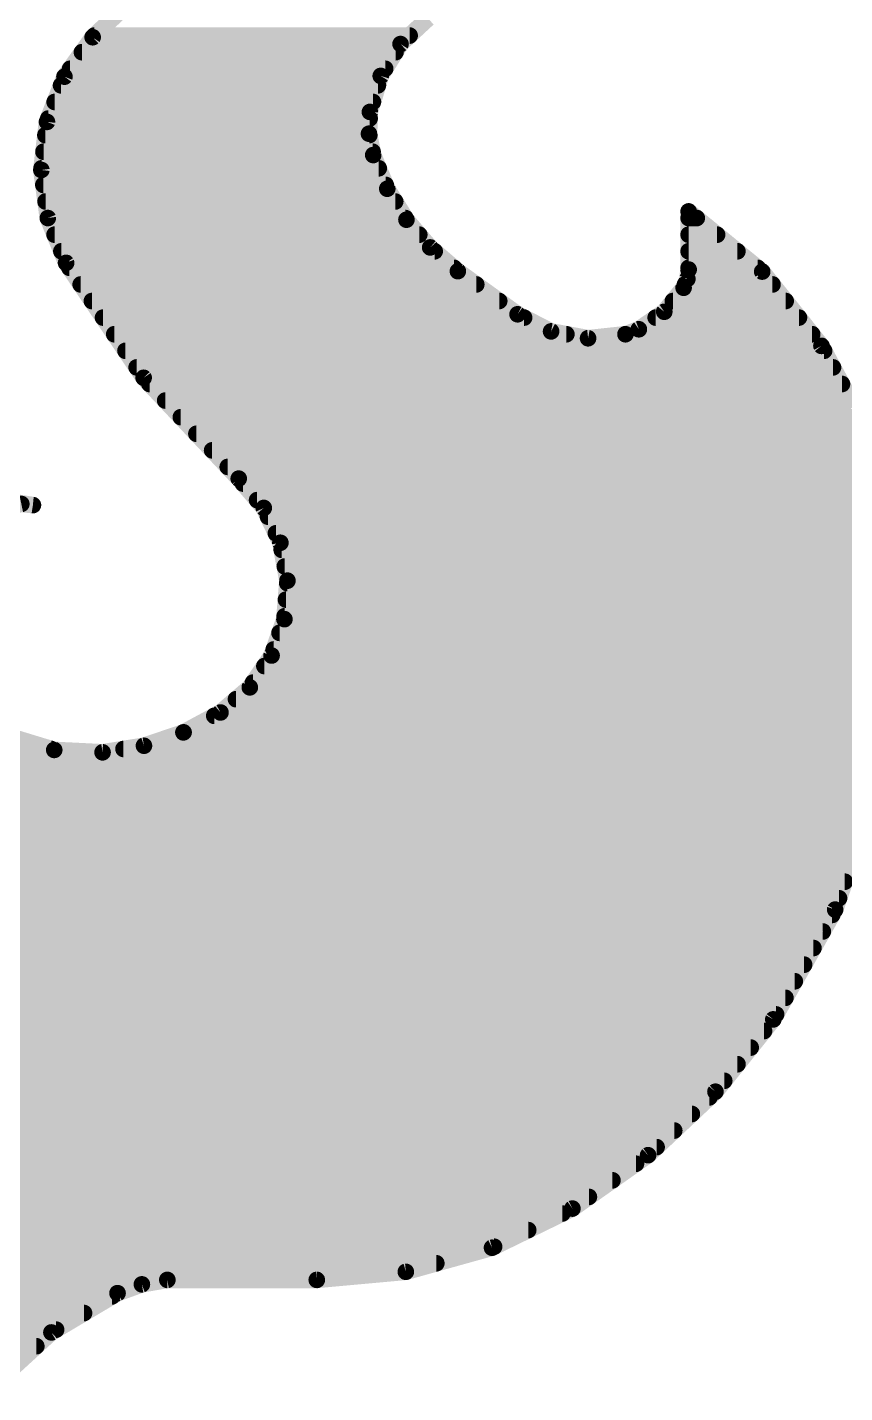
# Model space of a CAD drawing. Extents: x -10.2 to 20.4, y -5.1 to 20.4.
# Drawn here: x 16.667 to 17.917, y 16.668 to 18.758 of the extents above; entities that cross this region are included whole.
import ezdxf

# ---------------------------------------------------------------- set-up
doc = ezdxf.new("R2010")
doc.units = 0
doc.layers.add('21', color=41, linetype='CONTINUOUS')

msp = doc.modelspace()

# ---------------------------------------------------------------- linework, layer by layer
at = {"layer": '21', "const_width": 0.0254}
for points in [[(16.8362, 18.8086), (16.7666, 18.7427)], [(17.2377, 18.7323), (17.2797, 18.7715)], [(16.7666, 18.7427), (16.7235, 18.6823)], [(16.7692, 18.7452), (17.2516, 18.7452)], [(16.7502, 18.7198), (17.23, 18.7198)], [(17.2074, 18.6834), (17.2377, 18.7323)], [(16.7235, 18.6823), (16.6967, 18.6131)], [(16.7321, 18.6944), (17.2142, 18.6944)], [(17.1908, 18.6284), (17.2074, 18.6834)], [(16.7183, 18.669), (17.203, 18.669)], [(16.7085, 18.6436), (17.1954, 18.6436)], [(16.6967, 18.6131), (16.6881, 18.5394)], [(16.6987, 18.6182), (17.1904, 18.6182)], [(17.1894, 18.595), (17.1908, 18.6284)], [(16.6943, 18.5928), (17.1898, 18.5928)], [(17.1959, 18.5623), (17.1894, 18.595)], [(16.6914, 18.5674), (17.1949, 18.5674)], [(17.2174, 18.5108), (17.1959, 18.5623)], [(16.6881, 18.5394), (16.698, 18.4659)], [(16.6884, 18.542), (17.2044, 18.542)], [(16.6912, 18.5166), (17.215, 18.5166)], [(17.2467, 18.4633), (17.2174, 18.5108)], [(16.6946, 18.4912), (17.2295, 18.4912)], [(17.7911, 18.3839), (17.6785, 18.476)], [(17.6785, 18.476), (17.6785, 18.3871)], [(16.698, 18.4659), (16.726, 18.3972)], [(16.6981, 18.4658), (17.2452, 18.4658)], [(17.283, 18.4209), (17.2467, 18.4633)], [(17.6785, 18.4658), (17.691, 18.4658)], [(16.7084, 18.4404), (17.2663, 18.4404)], [(17.6785, 18.4404), (17.722, 18.4404)], [(16.7188, 18.415), (17.2899, 18.415)], [(17.3254, 18.3845), (17.283, 18.4209)], [(17.6785, 18.415), (17.7531, 18.415)], [(16.726, 18.3972), (16.8446, 18.2214)], [(16.7311, 18.3896), (17.3195, 18.3896)], [(17.4168, 18.3185), (17.3254, 18.3845)], [(17.6785, 18.3871), (17.6765, 18.3726)], [(17.6785, 18.3896), (17.7841, 18.3896)], [(17.8817, 18.2702), (17.7911, 18.3839)], [(16.7483, 18.3642), (17.3535, 18.3642)], [(17.6765, 18.3726), (17.6708, 18.3591)], [(17.673, 18.3642), (17.8068, 18.3642)], [(17.6708, 18.3591), (17.6412, 18.3224)], [(16.7654, 18.3388), (17.3887, 18.3388)], [(17.6412, 18.3224), (17.6023, 18.2956)], [(17.6544, 18.3388), (17.827, 18.3388)], [(16.7825, 18.3134), (17.4268, 18.3134)], [(17.4681, 18.2923), (17.4168, 18.3185)], [(17.6281, 18.3134), (17.8473, 18.3134)], [(16.7997, 18.288), (17.4914, 18.288)], [(17.5247, 18.2819), (17.4681, 18.2923)], [(17.5819, 18.288), (17.5247, 18.2819)], [(17.6023, 18.2956), (17.5819, 18.288)], [(17.5819, 18.288), (17.8675, 18.288)], [(16.8168, 18.2626), (17.8858, 18.2626)], [(17.9318, 18.1768), (17.8817, 18.2702)], [(16.8339, 18.2372), (17.8994, 18.2372)], [(16.8446, 18.2214), (16.9901, 18.067)], [(16.8536, 18.2118), (17.9131, 18.2118)], [(16.8776, 18.1864), (17.9267, 18.1864)], [(16.9015, 18.161), (17.9375, 18.161)], [(16.9254, 18.1356), (17.9466, 18.1356)], [(16.9494, 18.1102), (17.9557, 18.1102)], [(16.9733, 18.0848), (17.9648, 18.0848)], [(16.9901, 18.067), (17.0284, 18.0221)], [(16.9966, 18.0594), (17.9711, 18.0594)], [(16.6752, 18.0264), (16.6269, 18.034)], [(16.6401, 18.0246), (16.6575, 18.0281)], [(16.6575, 18.0281), (16.6752, 18.0264)], [(17.0182, 18.034), (17.9762, 18.034)], [(17.0284, 18.0221), (17.0539, 17.9688)], [(17.0349, 18.0086), (17.9812, 18.0086)], [(17.047, 17.9832), (17.9863, 17.9832)], [(17.0539, 17.9688), (17.0646, 17.9107)], [(17.0559, 17.9578), (17.9888, 17.9578)], [(17.0606, 17.9324), (17.9896, 17.9324)], [(17.0646, 17.9107), (17.06, 17.8518)], [(17.0644, 17.907), (17.9904, 17.907)], [(17.0624, 17.8816), (17.9912, 17.8816)], [(17.06, 17.8518), (17.0404, 17.7961)], [(17.0604, 17.8562), (17.992, 17.8562)], [(17.0526, 17.8308), (17.9928, 17.8308)], [(17.0437, 17.8054), (17.9935, 17.8054)], [(17.0404, 17.7961), (17.007, 17.7474)], [(17.0294, 17.78), (17.9943, 17.78)], [(17.007, 17.7474), (16.9622, 17.7089)], [(17.012, 17.7546), (17.9905, 17.7546)], [(16.9859, 17.7292), (17.9866, 17.7292)], [(16.9622, 17.7089), (16.9058, 17.6785)], [(16.9527, 17.7038), (17.9828, 17.7038)], [(16.7078, 17.6516), (16.637, 17.6732)], [(16.9058, 17.6785), (16.8451, 17.658)], [(16.9055, 17.6784), (17.9789, 17.6784)], [(16.1295, 17.653), (16.7032, 17.653)], [(16.7818, 17.6479), (16.7078, 17.6516)], [(16.8451, 17.658), (16.7818, 17.6479)], [(16.8138, 17.653), (17.9751, 17.653)], [(16.1291, 17.6276), (17.9712, 17.6276)], [(16.1291, 17.6022), (17.9674, 17.6022)], [(17.9027, 17.4071), (17.9655, 17.5895)], [(16.1291, 17.5768), (17.9611, 17.5768)], [(16.1291, 17.5514), (17.9524, 17.5514)], [(16.1291, 17.526), (17.9436, 17.526)], [(16.1291, 17.5006), (17.9349, 17.5006)], [(16.1291, 17.4752), (17.9261, 17.4752)], [(16.1291, 17.4498), (17.9174, 17.4498)], [(16.1291, 17.4244), (17.9086, 17.4244)], [(17.808, 17.239), (17.9027, 17.4071)], [(16.1291, 17.399), (17.8981, 17.399)], [(16.1291, 17.3736), (17.8838, 17.3736)], [(16.1291, 17.3482), (17.8695, 17.3482)], [(16.1291, 17.3228), (17.8552, 17.3228)], [(16.1291, 17.2974), (17.8409, 17.2974)], [(16.1291, 17.272), (17.8266, 17.272)], [(16.1291, 17.2466), (17.8123, 17.2466)], [(17.7196, 17.1283), (17.808, 17.239)], [(16.1291, 17.2212), (17.7938, 17.2212)], [(16.1291, 17.1958), (17.7735, 17.1958)], [(16.1291, 17.1704), (17.7532, 17.1704)], [(16.1291, 17.145), (17.7329, 17.145)], [(16.1291, 17.1196), (17.7103, 17.1196)], [(17.6164, 17.0311), (17.7196, 17.1283)], [(16.1291, 17.0942), (17.6834, 17.0942)], [(16.1291, 17.0688), (17.6564, 17.0688)], [(16.1291, 17.0434), (17.6295, 17.0434)], [(17.5007, 16.9494), (17.6164, 17.0311)], [(16.1291, 17.018), (17.5979, 17.018)], [(16.1291, 16.9926), (17.5619, 16.9926)], [(16.1291, 16.9672), (17.5259, 16.9672)], [(16.1291, 16.9418), (17.4851, 16.9418)], [(17.3777, 16.8894), (17.5007, 16.9494)], [(16.1291, 16.9164), (17.433, 16.9164)], [(16.1291, 16.891), (17.3809, 16.891)], [(17.2458, 16.8526), (17.3777, 16.8894)], [(16.1291, 16.8656), (17.2924, 16.8656)], [(16.1291, 16.8402), (17.1095, 16.8402)], [(16.8419, 16.8334), (16.8809, 16.8402)], [(16.8809, 16.8402), (17.1095, 16.8402)], [(17.1095, 16.8402), (17.2458, 16.8526)], [(16.7035, 16.7597), (16.8047, 16.8199)], [(16.8047, 16.8199), (16.8419, 16.8334)], [(16.1291, 16.8148), (16.7961, 16.8148)], [(16.1291, 16.7894), (16.7534, 16.7894)], [(16.1291, 16.764), (16.7107, 16.764)], [(16.6167, 16.6802), (16.7035, 16.7597)], [(16.1291, 16.7386), (16.6804, 16.7386)]]:
    msp.add_lwpolyline(points, dxfattribs=at)
at = {"layer": '21', "const_width": 0.0127}
for points in [[(16.7622, 18.7473, 1), (16.771, 18.7381)], [(16.7718, 18.739, 1), (16.7614, 18.7464)], [(16.7692, 18.7516, 1), (16.7692, 18.7388)], [(17.2516, 18.7388, 1), (17.2516, 18.7516)], [(16.7502, 18.7262, 1), (16.7502, 18.7134)], [(17.23, 18.7134, 1), (17.23, 18.7262)], [(17.2334, 18.7369, 1), (17.2421, 18.7276)], [(17.2431, 18.7289, 1), (17.2323, 18.7356)], [(16.7183, 18.686, 1), (16.7286, 18.6786)], [(16.7294, 18.68, 1), (16.7175, 18.6846)], [(16.7321, 18.7008, 1), (16.7321, 18.6881)], [(17.202, 18.6868, 1), (17.2128, 18.6801)], [(17.2135, 18.6816, 1), (17.2013, 18.6853)], [(17.2142, 18.6881, 1), (17.2142, 18.7008)], [(16.7183, 18.6754, 1), (16.7183, 18.6626)], [(17.203, 18.6626, 1), (17.203, 18.6754)], [(16.7085, 18.65, 1), (16.7085, 18.6372)], [(17.1954, 18.6372, 1), (17.1954, 18.65)], [(16.703, 18.6124, 1), (16.6904, 18.6139)], [(16.6987, 18.6246, 1), (16.6987, 18.6119)], [(17.1971, 18.6281, 1), (17.1845, 18.6287)], [(17.1847, 18.6302, 1), (17.1969, 18.6266)], [(17.1904, 18.6119, 1), (17.1904, 18.6246)], [(16.6943, 18.5992, 1), (16.6943, 18.5864)], [(16.6908, 18.6154, 1), (16.7027, 18.6108)], [(17.1956, 18.5963, 1), (17.1832, 18.5938)], [(17.1898, 18.5864, 1), (17.1898, 18.5992)], [(17.183, 18.5953, 1), (17.1957, 18.5948)], [(16.6914, 18.5738, 1), (16.6914, 18.561)], [(17.2018, 18.5647, 1), (17.19, 18.5599)], [(17.1897, 18.5611, 1), (17.2021, 18.5635)], [(17.1949, 18.561, 1), (17.1949, 18.5738)], [(16.6944, 18.5403, 1), (16.6818, 18.5386)], [(16.6818, 18.5402, 1), (16.6944, 18.5387)], [(16.6884, 18.5484, 1), (16.6884, 18.5357)], [(17.2044, 18.5357, 1), (17.2044, 18.5484)], [(16.6912, 18.523, 1), (16.6912, 18.5102)], [(17.2228, 18.5141, 1), (17.212, 18.5075)], [(17.215, 18.5102, 1), (17.215, 18.523)], [(16.6946, 18.4976, 1), (16.6946, 18.4848)], [(17.2115, 18.5083, 1), (17.2232, 18.5132)], [(17.2295, 18.4848, 1), (17.2295, 18.4976)], [(17.6849, 18.476, 1), (17.6721, 18.476)], [(17.6825, 18.4809, 1), (17.6745, 18.4711)], [(16.6917, 18.4651, 1), (16.7043, 18.4668)], [(16.7039, 18.4683, 1), (16.6922, 18.4635)], [(16.6981, 18.4722, 1), (16.6981, 18.4595)], [(17.2515, 18.4674, 1), (17.2419, 18.4592)], [(17.2413, 18.46, 1), (17.2521, 18.4666)], [(17.2452, 18.4595, 1), (17.2452, 18.4722)], [(17.6785, 18.4722, 1), (17.6785, 18.4595)], [(17.691, 18.4595, 1), (17.691, 18.4722)], [(16.7084, 18.4468, 1), (16.7084, 18.434)], [(17.2663, 18.434, 1), (17.2663, 18.4468)], [(17.6785, 18.4468, 1), (17.6785, 18.434)], [(17.722, 18.434, 1), (17.722, 18.4468)], [(16.7188, 18.4214, 1), (16.7188, 18.4086)], [(17.2872, 18.4257, 1), (17.2789, 18.4161)], [(17.2782, 18.4168, 1), (17.2879, 18.425)], [(17.2899, 18.4086, 1), (17.2899, 18.4214)], [(17.6785, 18.4214, 1), (17.6785, 18.4086)], [(17.7531, 18.4086, 1), (17.7531, 18.4214)], [(16.7313, 18.4008, 1), (16.7207, 18.3936)], [(16.7201, 18.3948, 1), (16.7319, 18.3996)], [(16.7311, 18.396, 1), (16.7311, 18.3833)], [(17.3291, 18.3896, 1), (17.3217, 18.3794)], [(17.3195, 18.3833, 1), (17.3195, 18.396)], [(17.3213, 18.3797, 1), (17.3295, 18.3893)], [(17.6785, 18.396, 1), (17.6785, 18.3833)], [(17.6848, 18.3862, 1), (17.6722, 18.388)], [(17.7841, 18.3833, 1), (17.7841, 18.396)], [(17.796, 18.3879, 1), (17.7861, 18.38)], [(16.7483, 18.3706, 1), (16.7483, 18.3578)], [(17.3535, 18.3578, 1), (17.3535, 18.3706)], [(17.673, 18.3706, 1), (17.673, 18.3578)], [(17.6702, 18.3734, 1), (17.6828, 18.3717)], [(17.6824, 18.3701, 1), (17.6707, 18.3751)], [(17.6721, 18.3871, 1), (17.6849, 18.3871)], [(17.787, 18.379, 1), (17.7951, 18.3888)], [(17.8068, 18.3578, 1), (17.8068, 18.3706)], [(17.665, 18.3616, 1), (17.6766, 18.3566)], [(17.6757, 18.3551, 1), (17.6659, 18.3631)], [(16.7654, 18.3452, 1), (16.7654, 18.3325)], [(17.3887, 18.3325, 1), (17.3887, 18.3452)], [(17.6448, 18.3171, 1), (17.6376, 18.3276)], [(17.6544, 18.3452, 1), (17.6544, 18.3325)], [(17.827, 18.3325, 1), (17.827, 18.3452)], [(16.7825, 18.3198, 1), (16.7825, 18.3071)], [(17.4197, 18.3242, 1), (17.4139, 18.3128)], [(17.4131, 18.3134, 1), (17.4205, 18.3236)], [(17.4268, 18.3071, 1), (17.4268, 18.3198)], [(17.6281, 18.3198, 1), (17.6281, 18.3071)], [(17.6362, 18.3264, 1), (17.6461, 18.3184)], [(17.8473, 18.3071, 1), (17.8473, 18.3198)], [(16.7997, 18.2944, 1), (16.7997, 18.2816)], [(17.4692, 18.2986, 1), (17.4669, 18.2861)], [(17.4652, 18.2867, 1), (17.471, 18.298)], [(17.4914, 18.2816, 1), (17.4914, 18.2944)], [(17.524, 18.2882, 1), (17.5253, 18.2755)], [(17.5235, 18.2756, 1), (17.5258, 18.2881)], [(17.5819, 18.2944, 1), (17.5819, 18.2816)], [(17.5797, 18.294, 1), (17.5841, 18.282)], [(17.5826, 18.2817, 1), (17.5812, 18.2943)], [(17.5987, 18.3008, 1), (17.6059, 18.2904)], [(17.6045, 18.2896, 1), (17.6001, 18.3016)], [(17.8675, 18.2816, 1), (17.8675, 18.2944)], [(16.8168, 18.269, 1), (16.8168, 18.2563)], [(17.8873, 18.2732, 1), (17.8761, 18.2672)], [(17.8767, 18.2662, 1), (17.8867, 18.2742)], [(17.8858, 18.2563, 1), (17.8858, 18.269)], [(16.8339, 18.2436, 1), (16.8339, 18.2309)], [(17.8994, 18.2309, 1), (17.8994, 18.2436)], [(16.8492, 18.2257, 1), (16.84, 18.217)], [(16.8394, 18.2178, 1), (16.8499, 18.2249)], [(16.8536, 18.2182, 1), (16.8536, 18.2054)], [(17.9131, 18.2054, 1), (17.9131, 18.2182)], [(16.8776, 18.1928, 1), (16.8776, 18.1801)], [(16.9015, 18.1674, 1), (16.9015, 18.1547)], [(16.9254, 18.142, 1), (16.9254, 18.1292)], [(16.9494, 18.1166, 1), (16.9494, 18.1039)], [(16.9733, 18.0912, 1), (16.9733, 18.0785)], [(16.9949, 18.0711, 1), (16.9853, 18.0629)], [(16.9855, 18.0626, 1), (16.9947, 18.0714)], [(16.9966, 18.0658, 1), (16.9966, 18.053)], [(16.6588, 18.0219, 1), (16.6562, 18.0343)], [(17.0182, 18.0404, 1), (17.0182, 18.0277)], [(16.6742, 18.0201, 1), (16.6762, 18.0327)], [(16.6746, 18.0201, 1), (16.6758, 18.0327)], [(17.0342, 18.0248, 1), (17.0227, 18.0193)], [(17.0236, 18.0179, 1), (17.0333, 18.0262)], [(17.0349, 18.015, 1), (17.0349, 18.0023)], [(17.047, 17.9896, 1), (17.047, 17.9768)], [(17.0601, 17.9699, 1), (17.0476, 17.9676)], [(17.0481, 17.966, 1), (17.0596, 17.9715)], [(17.0559, 17.9642, 1), (17.0559, 17.9515)], [(17.0606, 17.9388, 1), (17.0606, 17.9261)], [(17.0644, 17.9134, 1), (17.0644, 17.9006)], [(17.071, 17.9102, 1), (17.0583, 17.9112)], [(17.0584, 17.9095, 1), (17.0709, 17.9118)], [(17.0624, 17.888, 1), (17.0624, 17.8753)], [(17.0537, 17.8523, 1), (17.0664, 17.8513)], [(17.0604, 17.8626, 1), (17.0604, 17.8498)], [(17.066, 17.8497, 1), (17.0541, 17.8539)], [(17.0526, 17.8372, 1), (17.0526, 17.8244)], [(17.0437, 17.8118, 1), (17.0437, 17.7991)], [(17.0294, 17.7864, 1), (17.0294, 17.7736)], [(17.0344, 17.7982, 1), (17.0464, 17.794)], [(17.0456, 17.7925, 1), (17.0352, 17.7997)], [(17.0018, 17.7509, 1), (17.0123, 17.7438)], [(17.0112, 17.7425, 1), (17.0029, 17.7522)], [(17.012, 17.761, 1), (17.012, 17.7482)], [(16.9859, 17.7356, 1), (16.9859, 17.7229)], [(16.9527, 17.7102, 1), (16.9527, 17.6974)], [(16.9581, 17.7137, 1), (16.9663, 17.7041)], [(16.9652, 17.7033, 1), (16.9592, 17.7145)], [(16.9055, 17.6848, 1), (16.9055, 17.672)], [(16.9028, 17.6841, 1), (16.9088, 17.6729)], [(16.9078, 17.6725, 1), (16.9038, 17.6845)], [(16.7082, 17.6579, 1), (16.7075, 17.6452)], [(16.7032, 17.6467, 1), (16.7032, 17.6594)], [(16.706, 17.6455, 1), (16.7097, 17.6576)], [(16.8138, 17.6594, 1), (16.8138, 17.6467)], [(16.8431, 17.664, 1), (16.8471, 17.652)], [(16.8461, 17.6517, 1), (16.8441, 17.6642)], [(16.7808, 17.6542, 1), (16.7828, 17.6416)], [(16.7815, 17.6416, 1), (16.7821, 17.6542)], [(17.9174, 17.4434, 1), (17.9174, 17.4562)], [(17.9086, 17.4181, 1), (17.9086, 17.4308)], [(17.8967, 17.4091, 1), (17.9087, 17.405)], [(17.9082, 17.404, 1), (17.8971, 17.4102)], [(17.8981, 17.3926, 1), (17.8981, 17.4054)], [(17.8838, 17.3672, 1), (17.8838, 17.38)], [(17.8695, 17.3419, 1), (17.8695, 17.3546)], [(17.8552, 17.3164, 1), (17.8552, 17.3292)], [(17.8409, 17.291, 1), (17.8409, 17.3038)], [(17.8266, 17.2657, 1), (17.8266, 17.2784)], [(17.8025, 17.2421, 1), (17.8135, 17.2359)], [(17.813, 17.235, 1), (17.803, 17.243)], [(17.8123, 17.2402, 1), (17.8123, 17.253)], [(17.7938, 17.2148, 1), (17.7938, 17.2276)], [(17.7735, 17.1895, 1), (17.7735, 17.2022)], [(17.7532, 17.164, 1), (17.7532, 17.1768)], [(17.7329, 17.1386, 1), (17.7329, 17.1514)], [(17.7103, 17.1133, 1), (17.7103, 17.126)], [(17.7146, 17.1323, 1), (17.7245, 17.1243)], [(17.7239, 17.1237, 1), (17.7152, 17.1329)], [(17.6834, 17.0878, 1), (17.6834, 17.1006)], [(17.6564, 17.0624, 1), (17.6564, 17.0752)], [(17.6121, 17.0357, 1), (17.6208, 17.0265)], [(17.6201, 17.0259, 1), (17.6128, 17.0363)], [(17.6295, 17.0371, 1), (17.6295, 17.0498)], [(17.5979, 17.0116, 1), (17.5979, 17.0244)], [(17.5619, 16.9862, 1), (17.5619, 16.999)], [(17.5259, 16.9609, 1), (17.5259, 16.9736)], [(17.4851, 16.9354, 1), (17.4851, 16.9482)], [(17.497, 16.9546, 1), (17.5044, 16.9442)], [(17.5035, 16.9437, 1), (17.4979, 16.9551)], [(17.433, 16.91, 1), (17.433, 16.9228)], [(17.3749, 16.8951, 1), (17.3804, 16.8837)], [(17.3794, 16.8833, 1), (17.376, 16.8955)], [(17.3809, 16.8847, 1), (17.3809, 16.8974)], [(17.2924, 16.8592, 1), (17.2924, 16.872)], [(16.8809, 16.8466, 1), (16.8809, 16.8338)], [(16.882, 16.8339, 1), (16.8798, 16.8465)], [(17.1089, 16.8465, 1), (17.1101, 16.8339)], [(17.1095, 16.8338, 1), (17.1095, 16.8466)], [(17.1095, 16.8338, 1), (17.1095, 16.8466)], [(17.2441, 16.8587, 1), (17.2475, 16.8465)], [(17.2464, 16.8463, 1), (17.2452, 16.8589)], [(16.8025, 16.8259, 1), (16.8069, 16.8139)], [(16.8079, 16.8144, 1), (16.8015, 16.8254)], [(16.8408, 16.8396, 1), (16.843, 16.8271)], [(16.8441, 16.8274, 1), (16.8398, 16.8393)], [(16.7961, 16.8085, 1), (16.7961, 16.8212)], [(16.7534, 16.783, 1), (16.7534, 16.7958)], [(16.7003, 16.7652, 1), (16.7067, 16.7543)], [(16.7078, 16.7551, 1), (16.6992, 16.7644)], [(16.7107, 16.7576, 1), (16.7107, 16.7704)], [(16.6804, 16.7323, 1), (16.6804, 16.745)]]:
    msp.add_lwpolyline(points, format="xyb", dxfattribs=at)

doc.saveas('drawing.dxf')
